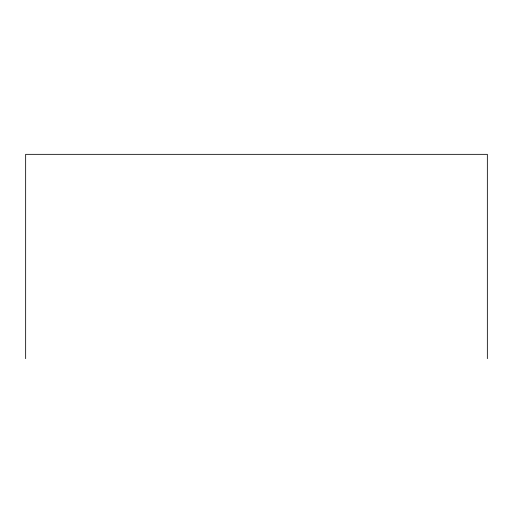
<?xml version="1.0" encoding="UTF-8"?>
<svg xmlns="http://www.w3.org/2000/svg" width="513" height="513" viewBox="0 0 513 513"><rect width="100%" height="100%" fill="white"/><g stroke="black" fill="none" stroke-linecap="round" stroke-linejoin="round"><path stroke-width="0.77" d="M487.35 358.658L487.35 154.342L25.65 154.342L25.65 358.658"/></g></svg>
